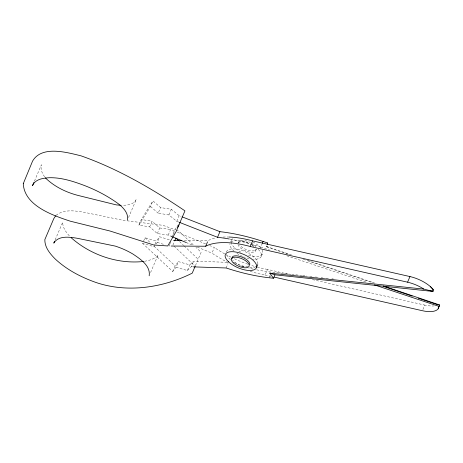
<?xml version="1.0" encoding="UTF-8"?>
<svg xmlns="http://www.w3.org/2000/svg" width="463" height="463" viewBox="0 0 463 463"><rect width="100%" height="100%" fill="white"/><g stroke="black" fill="none" stroke-linecap="round" stroke-linejoin="round"><path stroke-width="0.35" stroke-dasharray="2.31 1.74" d="M288.206 254.181L267.655 247.23L267.672 244.4M34.441 181.091L41.41 164.764C40.107 169.041 42.197 173.463 44.656 176.895M55.161 239.875L62.684 222.234C62.586 227.553 65.972 232.131 69.369 235.904M128.54 217.552L136.342 199.264C133.738 205.126 126.283 205.346 120.745 205.271M172.19 236.738L168.214 235.1L157.322 233.584L149.671 226.864L138.929 225.116L141.325 219.497L152.917 200.844L160.568 207.563L171.31 209.311L179.175 215.694L181.178 216.481M138.929 225.116L150.521 206.457L152.917 200.844M227.119 262.313L193.644 261.173L189.789 264.9L178.446 261.641L176.05 267.261L172.734 271.492L142.621 243.376L143.42 241.507M143.686 240.882L145.017 237.756L156.361 241.02L159.677 236.784L170.019 239.979M149.671 226.864L152.067 221.245L141.325 219.497M178.782 222.101L176.779 221.314L168.914 214.93L158.172 213.183L160.568 207.563M157.322 233.584L159.718 227.964L152.067 221.245M154.764 244.765L153.965 246.64L142.621 243.376M155.03 244.14L156.361 241.02M168.914 214.93L171.31 209.311M156.037 243.995L157.281 242.404L159.677 236.784M150.579 272.528L158.103 254.893L157.397 256.299L153.78 258.533L149.346 260.241L144.167 261.398M168.214 235.1L170.61 229.48L174.586 231.118M176.779 221.314L179.175 215.694M171.513 237.079L173.677 232.015L177.642 225.226M169.799 244.151L169.001 246.021L170.442 246.032M170.066 243.526L170.864 241.651M172.902 245.066L174.528 241.264M172.734 271.492L175.13 265.872L178.446 261.641M176.05 267.261L187.393 270.519L189.789 264.9M187.393 270.519L191.248 266.792L193.644 261.173M195.461 265.565L201.133 252.266L195.953 247.352M228.502 262.735A64.455 27.647 23.1 0 1 211.932 253.122L214.334 247.502L209.693 245.593M230.73 241.9L231.211 240.777M226.147 267.979L228.01 263.609M238.225 243.034L238.624 242.097M255.755 250.587L256.352 249.181A9.555 4.098 23.1 0 1 249.071 250.483A9.555 4.098 23.1 0 1 239.574 245.008M250.83 244.03A112.636 48.314 23.1 0 1 260.727 247.086L262.058 243.966M261.369 256.12L262.567 253.313M267.655 247.23L266.219 246.414L266.711 245.268M250.101 271.341A64.455 27.647 23.1 0 0 265.062 275.022L267.458 269.402L289.23 274.345M269.339 277.777L270.404 275.282M422.939 309.469L424.808 305.1A22.774 9.769 23.1 0 0 434.109 305.927M173.231 234.66L174.673 232.194M56.029 215.359C63.755 209.154 74.665 210.665 83.745 212.216L122.822 220.261L163.034 225.348L175.552 229.926M184.343 240.476L208.066 240.615A64.455 27.647 23.1 0 1 216.262 237.866M191.248 266.792L192.672 266.844M291.077 274.299L271.735 272.157A112.636 48.314 23.1 0 1 256.652 269.831M291.788 274.374L301.818 275.485M302.536 275.566L306.83 276.041M309.695 276.353L312.56 276.671M315.425 276.99L317.577 277.227M321.154 277.621L322.589 277.777M326.172 278.176L328.319 278.413M331.902 278.807L333.331 278.969M159.718 227.964L170.61 229.48M312.415 279.606L424.808 305.1M265.062 275.022L270.681 276.301M157.281 242.404L164.863 244.748M260.727 247.086L269.634 250.049M286.776 255.75L366.991 282.418M266.219 246.414L292.257 255.206M308.017 260.53L374.474 282.98M303.277 259.28L373.143 282.91M176.212 230.169L178.845 231.13L193.875 245.384M177.236 232.212L205.717 243.955M186.097 242.473L193.384 245.477M197.36 247.115L211.932 253.122M150.521 206.457L158.172 213.183M145.017 237.756L150.828 243.185M154 246.142L175.13 265.872M179.505 241.541L183.649 245.471M184.17 245.963L198.164 259.234M173.943 246.05L194.674 265.71M255.744 249.441A9.555 4.098 23.1 0 1 248.087 251.791A9.555 4.098 23.1 0 1 238.034 244.649M238.619 242.595A9.555 4.098 23.1 0 1 250.28 244.128M252.306 245.378A9.555 4.098 23.1 0 1 253.961 246.744M238.63 243.243A9.555 4.098 23.1 0 1 250.333 242.444M251.409 243.023A9.555 4.098 23.1 0 1 255.732 246.721M262.145 250.147A16.905 7.252 23.1 0 1 247.832 255.101M240.887 252.196A16.905 7.252 23.1 0 1 234.313 238.109M252.891 241.889A16.905 7.252 23.1 0 1 261.138 248.481M258.198 249.326A16.905 7.252 23.1 0 1 253.278 259.211M249.163 258.586A16.905 7.252 23.1 0 1 243.683 256.867M242.519 256.38A16.905 7.252 23.1 0 1 236.107 252.792M234.07 251.195A16.905 7.252 23.1 0 1 230.013 243.584M231.066 241.981A16.905 7.252 23.1 0 1 251.143 244.412M251.693 244.701A16.905 7.252 23.1 0 1 254.719 246.524M248.006 266.144A9.555 4.098 23.1 0 1 232.652 260.003M249.684 267.643A16.905 7.252 23.1 0 0 255.813 266.757A64.455 27.647 23.1 0 1 250.506 265.096M244.215 266.682A16.905 7.252 23.1 0 1 234.237 262.365M230.476 259.627A16.905 7.252 23.1 0 1 226.43 254.042M226.413 252.017A16.905 7.252 23.1 0 1 243.422 250.998A16.905 7.252 23.1 0 1 257.891 263.916M230.001 239.128A112.636 48.314 23.1 0 1 249.603 243.677M267.458 269.402A64.455 27.647 23.1 0 1 256.461 266.885M247.855 264.205A64.455 27.647 23.1 0 1 234.087 258.638M230.898 257.115A64.455 27.647 23.1 0 1 226.534 254.876M224.7 253.88A64.455 27.647 23.1 0 1 214.334 247.502M253.064 269.09A112.636 48.314 23.1 0 1 248.839 268.141M243.353 266.769A112.636 48.314 23.1 0 1 240.893 266.109M223.062 237.068A64.455 27.647 23.1 0 1 228.103 236.998"/><path stroke-width="0.69" d="M267.672 244.4L267.683 242.988L263.123 241.466A112.636 48.314 23.1 0 0 219.925 231.668L182.515 217.002M127.429 220.162C128.946 212.864 122.429 206.735 117.087 202.858C107.063 195.751 96.084 190.033 84.636 185.588C73.351 181.363 61.591 177.451 49.391 177.723C43.262 178.041 35.107 179.198 32.491 185.663L33.886 182.399M149.184 275.792C150.741 265.71 140.173 258.904 132.904 254.031C127.337 250.726 121.393 248.058 115.223 246.09L77.373 238.3C69.699 237.044 58.512 235.256 53.772 243.139L54.605 241.177M174.794 240.633L175.876 238.098L178.469 240.557M195.189 266.202L192.22 273.164C162.988 287.76 127.4 293.177 95.991 282.482C81.181 277.285 66.875 269.836 55.317 259.083C50.102 253.869 44.639 247.398 44.842 239.585L53.76 218.681L55.618 215.839M171.16 246.032L205.67 246.235L207.534 241.865M179.447 222.362L217.529 237.287L219.925 231.668M205.67 246.235A64.455 27.647 23.1 0 1 250.228 246.49L252.624 240.87L409.975 276.567A22.774 9.769 23.1 0 1 430.48 286.69L433.605 290.046L433.009 291.441L274.947 274.808L269.755 273.141L273.483 278.234L274.947 274.808M262.324 243.341L263.123 241.466M256.577 267.359L257.775 264.547M267.197 244.128L267.683 242.988M250.228 246.49L407.573 282.187L409.975 276.567M274.194 277.094L422.406 310.719A22.774 9.769 23.1 0 0 438.154 308.821L439.566 304.961L383.381 285.989M438.154 308.821L439.566 304.961M439.688 305.221L439.289 305.169M177.56 227.258L179.002 224.786M143.449 261.491C117.504 264.217 90.603 254.98 71.163 237.727M173.556 240.413L181.467 240.459M193.384 266.867L226.147 267.979A112.636 48.314 23.1 0 0 269.339 277.777L273.483 278.234M120.745 205.271L116.311 204.895L77.772 195.357C65.787 192.214 54.188 186.543 45.299 177.798M269.755 273.141L423.79 289.086L433.009 291.441M428.941 290.284L432.326 291.215L433.113 289.369L430.48 286.69M374.532 284.93L438.976 306.356M384.105 286.62L412.192 296.117M418.355 298.201L438.218 304.92M172.19 236.738L186.097 242.473M423.79 289.086L422.841 288.461A22.774 9.769 23.1 0 0 407.573 282.187M232.038 258.695A9.555 4.098 23.1 0 1 240.864 256.699A9.555 4.098 23.1 0 1 249.76 264.633M217.529 237.287A112.636 48.314 23.1 0 1 229.295 239.001M228.757 237.015A64.455 27.647 23.1 0 1 252.624 240.87M23.266 183.678C24.36 205.694 52.73 215.364 70.312 221.192L110.107 231.043L153.826 244.996L167.733 245.951L176.027 231.755L184.945 210.85C152.431 188.962 118.094 168.85 81.002 155.834C66.817 152.373 41.82 145.208 32.584 161.066L23.266 183.678M233.225 262.793A9.555 4.098 23.1 0 0 248.567 266.943A9.555 4.098 23.1 0 0 239.099 257.746A9.555 4.098 23.1 0 0 233.225 262.793M228.386 261.618A16.905 7.252 23.1 0 0 255.524 268.962A16.905 7.252 23.1 0 0 238.781 252.694A16.905 7.252 23.1 0 0 228.386 261.618"/></g></svg>
